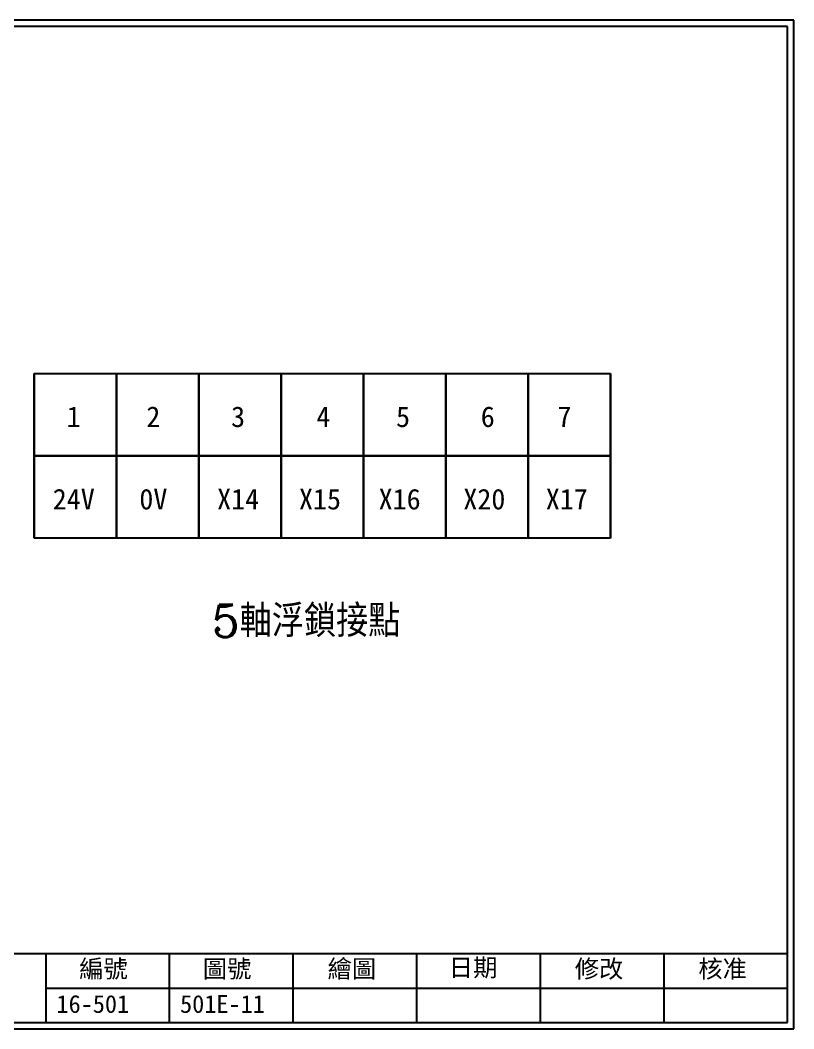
# Model space of a CAD drawing. Extents: x 275 to 562, y 265 to 469.
# Drawn here: x 405.4 to 561.9, y 264.9 to 468.9 of the extents above; entities that cross this region are included whole.
import ezdxf

# ---------------------------------------------------------------- set-up
doc = ezdxf.new("R2010")
doc.units = 0
doc.layers.add('圖框層', color=7, linetype='CONTINUOUS')
doc.layers.add('標尺寸層', color=3, linetype='CONTINUOUS')
doc.styles.add('CNS', font='romanc.shx', dxfattribs={"bigfont": 'chineset.shx'})
doc.styles.add('STSL', font='kaiu.ttf')

msp = doc.modelspace()

# ---------------------------------------------------------------- linework, layer by layer
at = {"layer": '圖框層', "color": 7}
for p, q in [((561.9, 468.91), (274.9, 468.91)), ((560.65, 467.66), (276.15, 467.66)), ((560.65, 266.2), (560.65, 467.66)), ((561.9, 264.95), (561.9, 468.91)), ((276.15, 280.2), (560.65, 280.2)), ((410.65, 266.2), (410.65, 280.2)), ((435.65, 266.2), (435.65, 280.2)), ((460.65, 266.2), (460.65, 280.2)), ((485.65, 266.2), (485.65, 280.2)), ((510.65, 266.2), (510.65, 280.2)), ((535.65, 266.2), (535.65, 280.2)), ((410.65, 273.2), (560.65, 273.2)), ((276.15, 266.2), (560.65, 266.2)), ((274.9, 264.95), (561.9, 264.95))]:
    msp.add_line(p, q, dxfattribs=at)
at = {"layer": '標尺寸層', "color": 7}
for p, q in [((408.22, 397.47), (408.22, 380.8)), ((408.22, 397.47), (424.88, 397.47)), ((408.22, 380.8), (408.22, 397.47)), ((408.22, 397.47), (408.22, 380.8)), ((408.22, 397.47), (424.88, 397.47)), ((408.22, 380.8), (408.22, 397.47)), ((424.88, 397.47), (424.88, 380.8)), ((424.88, 397.47), (441.54, 397.47)), ((424.88, 380.8), (424.88, 397.47)), ((424.88, 397.47), (424.88, 380.8)), ((424.88, 380.8), (424.88, 397.47)), ((441.54, 397.47), (441.54, 380.8)), ((441.54, 397.47), (458.2, 397.47)), ((441.54, 380.8), (441.54, 397.47)), ((458.2, 397.47), (458.2, 380.8)), ((458.2, 380.8), (458.2, 397.47)), ((458.2, 397.47), (474.87, 397.47)), ((474.87, 397.47), (474.87, 380.8)), ((474.87, 397.47), (491.53, 397.47)), ((474.87, 380.8), (474.87, 397.47)), ((491.53, 397.47), (491.53, 380.8)), ((491.53, 380.8), (491.53, 397.47)), ((491.53, 397.47), (508.19, 397.47)), ((508.19, 397.47), (508.19, 380.8)), ((508.19, 380.8), (508.19, 397.47)), ((508.19, 397.47), (524.85, 397.47)), ((524.85, 397.47), (524.85, 380.8)), ((524.85, 380.8), (524.85, 397.47)), ((424.88, 380.8), (408.22, 380.8)), ((424.88, 380.8), (408.22, 380.8)), ((408.22, 380.8), (408.22, 364.14)), ((408.22, 380.8), (424.88, 380.8)), ((408.22, 364.14), (408.22, 380.8)), ((408.22, 380.8), (408.22, 364.14)), ((408.22, 380.8), (424.88, 380.8)), ((408.22, 364.14), (408.22, 380.8)), ((441.54, 380.8), (424.88, 380.8)), ((424.88, 380.8), (424.88, 364.14)), ((424.88, 380.8), (441.54, 380.8)), ((424.88, 364.14), (424.88, 380.8)), ((424.88, 380.8), (424.88, 364.14)), ((424.88, 364.14), (424.88, 380.8)), ((458.2, 380.8), (441.54, 380.8)), ((441.54, 380.8), (441.54, 364.14)), ((441.54, 380.8), (458.2, 380.8)), ((441.54, 364.14), (441.54, 380.8)), ((474.87, 380.8), (458.2, 380.8)), ((458.2, 380.8), (458.2, 364.14)), ((458.2, 364.14), (458.2, 380.8)), ((458.2, 380.8), (474.87, 380.8)), ((491.53, 380.8), (474.87, 380.8)), ((474.87, 380.8), (474.87, 364.14)), ((474.87, 380.8), (491.53, 380.8)), ((474.87, 364.14), (474.87, 380.8)), ((508.19, 380.8), (491.53, 380.8)), ((491.53, 380.8), (491.53, 364.14)), ((491.53, 364.14), (491.53, 380.8)), ((491.53, 380.8), (508.19, 380.8)), ((524.85, 380.8), (508.19, 380.8)), ((508.19, 380.8), (508.19, 364.14)), ((508.19, 364.14), (508.19, 380.8)), ((508.19, 380.8), (524.85, 380.8)), ((524.85, 380.8), (524.85, 364.14)), ((524.85, 364.14), (524.85, 380.8)), ((424.88, 364.14), (408.22, 364.14)), ((424.88, 364.14), (408.22, 364.14)), ((441.54, 364.14), (424.88, 364.14)), ((458.2, 364.14), (441.54, 364.14)), ((474.87, 364.14), (458.2, 364.14)), ((491.53, 364.14), (474.87, 364.14)), ((508.19, 364.14), (491.53, 364.14)), ((524.85, 364.14), (508.19, 364.14))]:
    msp.add_line(p, q, dxfattribs=at)

# ---------------------------------------------------------------- texts
at = {"layer": '圖框層', "color": 7, "style": 'STSL'}
for s, height, p in [('1', 4.17, (414.82, 386.64)), ('2', 4.17, (430.93, 386.64)), ('3', 4.17, (448.07, 386.64)), ('4', 4.17, (465.33, 386.64)), ('5', 4.17, (481.44, 386.64)), ('6', 4.17, (498.58, 386.64)), ('7', 4.17, (514.08, 386.64)), ('24V', 4.165, (412, 369.98)), ('0V', 4.165, (429.52, 369.98)), ('X14', 4.165, (445.25, 369.98)), ('X15', 4.165, (461.81, 369.98)), ('X16', 4.165, (477.92, 369.98)), ('X20', 4.165, (495.05, 369.98)), ('X17', 4.165, (511.73, 369.98)), ('繪圖', 3.6, (467.59, 275.29)), ('日期', 3.6, (492.12, 275.53)), ('編號', 3.6, (417.36, 275.28)), ('圖號', 3.6, (442.36, 275.28)), ('修改', 3.6, (517.59, 275.29)), ('核准', 3.6, (542.59, 275.29)), ('16-501', 3.6, (412.76, 268.17)), ('501E-11', 3.6, (437.76, 268.17))]:
    msp.add_text(s, height=height, dxfattribs=at).set_placement(p)
at = {"layer": '標尺寸層', "color": 7, "insert": (444.24, 350.68), "char_height": 6.5, "attachment_point": 1, "style": 'CNS'}
msp.add_mtext_dynamic_manual_height_columns('5軸浮鎖接點', width=69.1865, gutter_width=32.5, heights=[0], dxfattribs=at)

doc.saveas('drawing.dxf')
